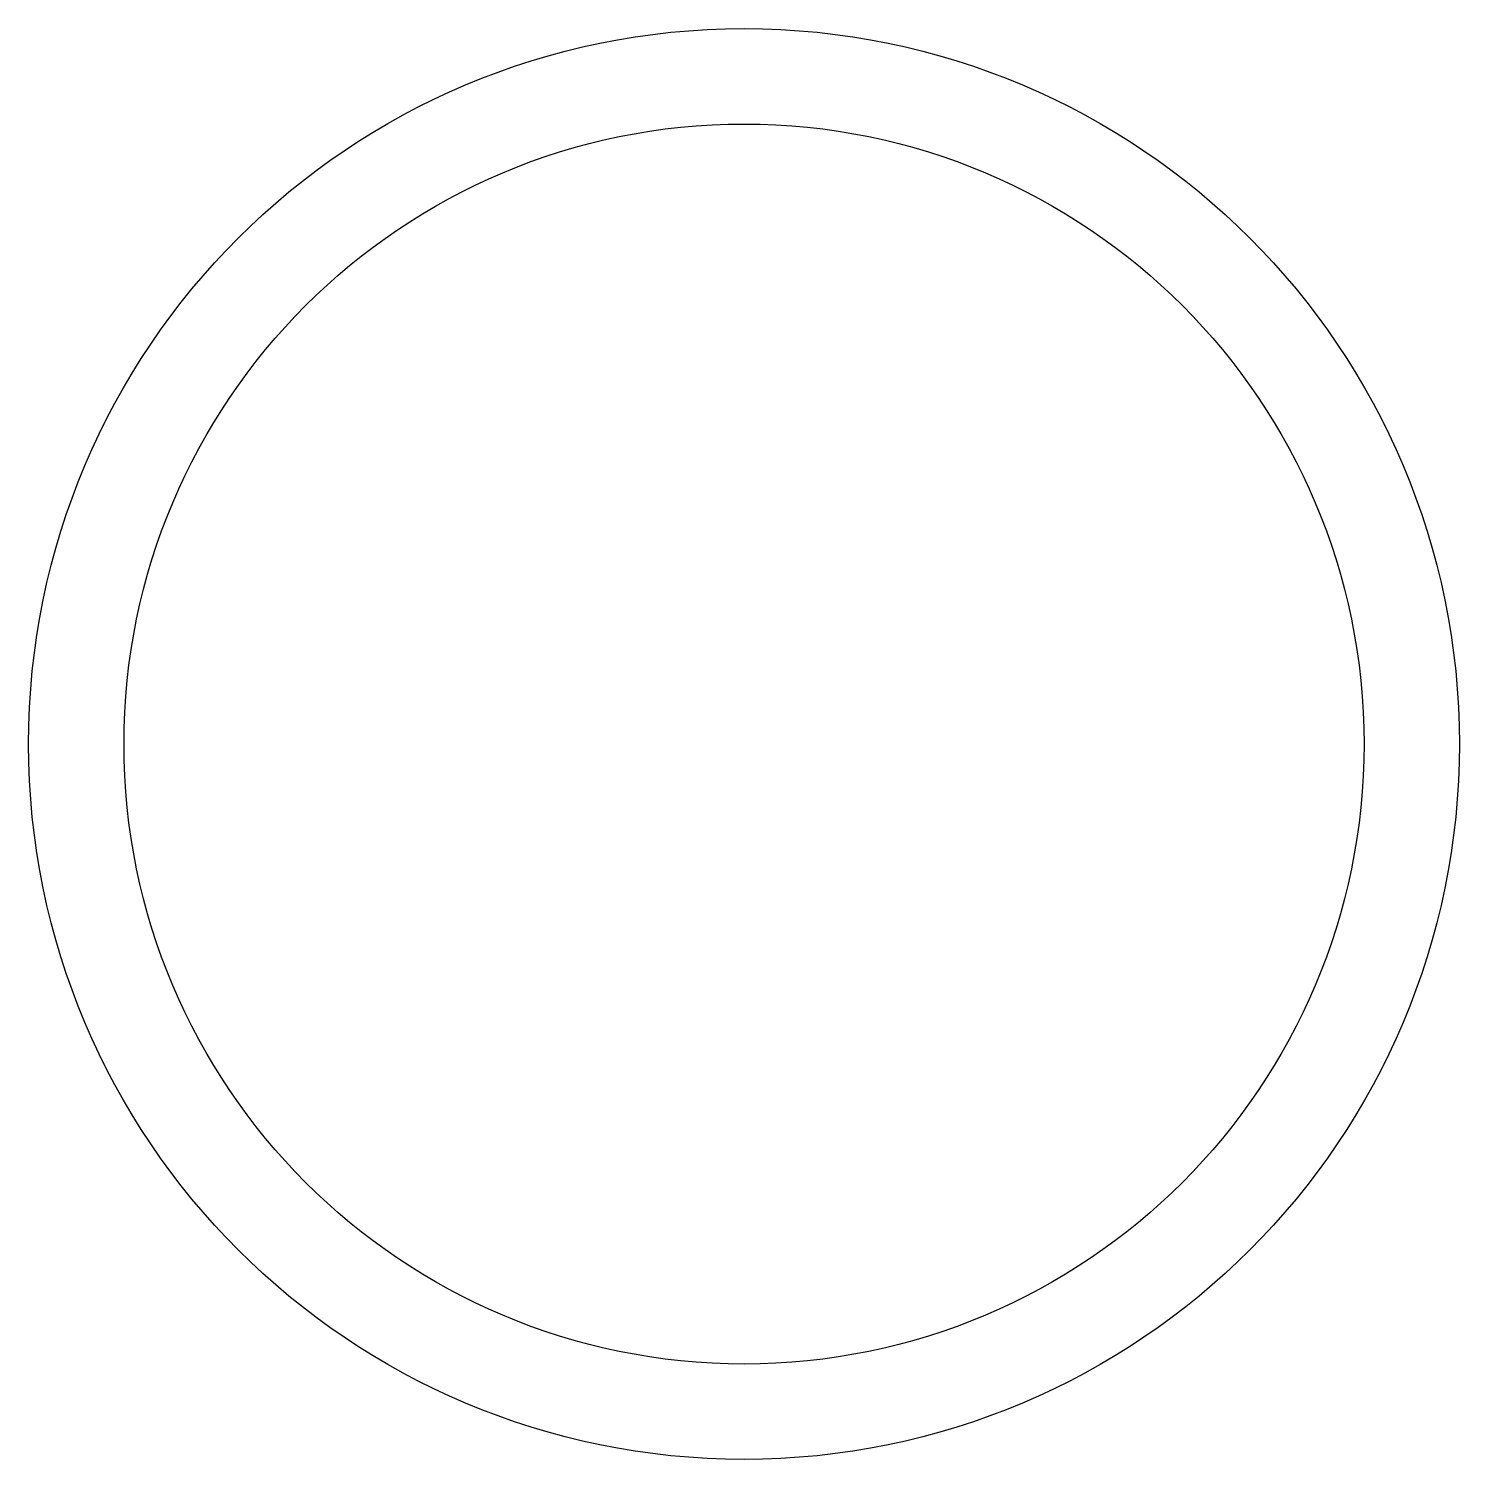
# Model space of a CAD drawing. Extents: x -12 to 12, y 0.1 to 24.1.
import ezdxf

# ---------------------------------------------------------------- set-up
doc = ezdxf.new("R2010")
doc.units = 0
doc.layers.get('0').update_dxf_attribs({"linetype": 'CONTINUOUS'})

msp = doc.modelspace()

# ---------------------------------------------------------------- linework, layer by layer
at = {"color": 7}
for radius in [12, 10.4]:
    msp.add_circle((-0.001, 12.11), radius, dxfattribs=at)

doc.saveas('drawing.dxf')
